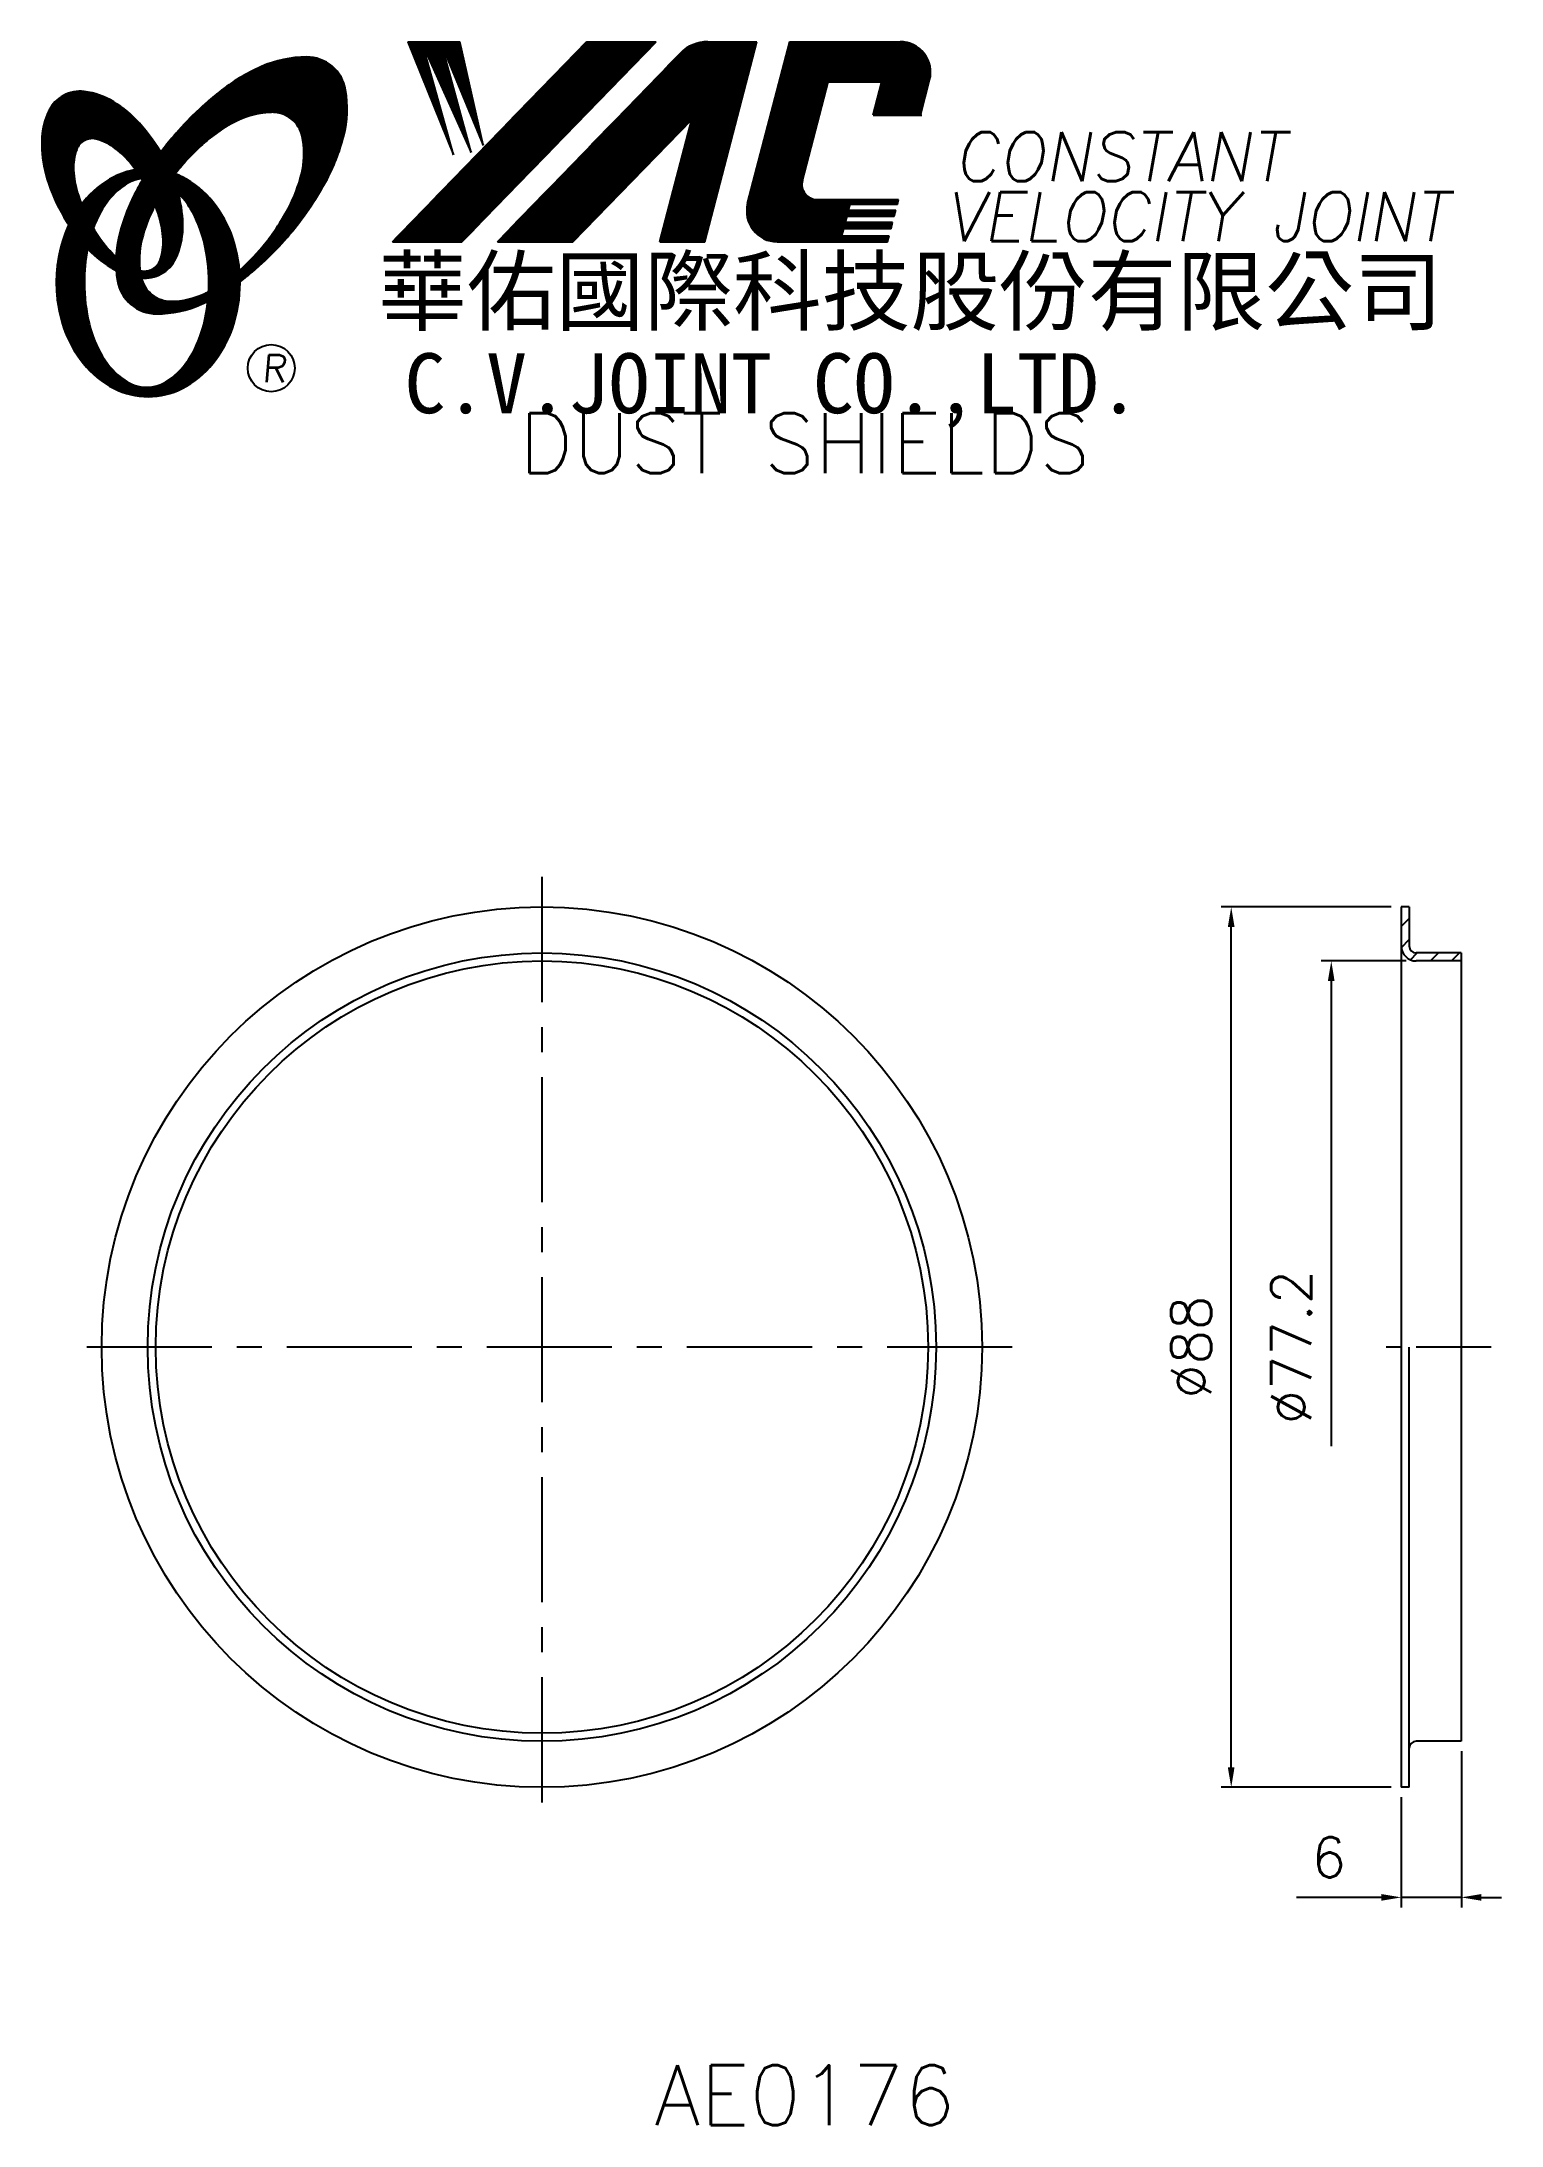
# Model space of a CAD drawing. Extents: x 520 to 666, y 294 to 502.
import ezdxf
from ezdxf.enums import TextEntityAlignment as Align

# ---------------------------------------------------------------- set-up
doc = ezdxf.new("R2010")
doc.units = 0
doc.header["$LTSCALE"] = 10
doc.header["$MEASUREMENT"] = 0
doc.linetypes.add('CENTER', pattern=[2, 1.25, -0.25, 0.25, -0.25])
doc.layers.get('0').update_dxf_attribs({"linetype": 'CONTINUOUS'})
doc.layers.get('DEFPOINTS').update_dxf_attribs({"linetype": 'CONTINUOUS'})
doc.layers.add('4', color=7, linetype='CONTINUOUS')
doc.styles.add('CHINA', font='KAIU.TTF')
doc.styles.add('ITALICC', font='simplex.shx')
doc.dimstyles.new('STANDARD$0', dxfattribs={"dimtxt": 4, "dimasz": 2, "dimexe": 1, "dimexo": 1, "dimgap": 2, "dimtad": 1, "dimdec": 4, "dimzin": 10, "dimtxsty": 'ITALICC', "dimcen": 2, "dimclrd": 5, "dimclre": 5, "dimclrt": 18, "dimaunit": 1, "dimazin": 3, "dimtp": 0.1, "dimtfac": 0.7, "dimtdec": 4, "dimtmove": 0, "dimatfit": 3, "dimtolj": 1, "dimtzin": 10})
pattern_1 = [(45, (421.066011, 294.541178), (-0.00883883476, 0.00883883476), [])]
pattern_2 = [(45, (589.656557, 258.236768), (-0.00727476112, 0.00727476112), [])]

# ---------------------------------------------------------------- blocks, each defined once
blk = doc.blocks.new('*D4')
at = {"color": 5, "linetype": 'BYBLOCK'}
for p, q in [((656.5, 410.08), (648, 410.08)), ((649, 408.08), (649, 361.57))]:
    blk.add_line(p, q, dxfattribs=at)
blk.add_solid([(648.66, 408.08), (649.33, 408.08), (649, 410.08)], dxfattribs=at)
at = {"layer": 'DEFPOINTS', "color": 0, "linetype": 'BYBLOCK'}
for p in [(649, 410.08), (657.5, 410.08), (656, 332.88)]:
    blk.add_point(p, dxfattribs=at)
at = {"color": 18, "linetype": 'BYBLOCK', "insert": (645, 371.48), "char_height": 4, "attachment_point": 5, "rotation": 90, "style": 'ITALICC'}
blk.add_mtext('\\A1;∅77.2', dxfattribs=at)
blk = doc.blocks.new('*D5')
at = {"color": 5, "linetype": 'BYBLOCK'}
for p, q in [((655, 415.48), (638, 415.48)), ((639, 329.48), (639, 413.48)), ((655, 327.48), (638, 327.48))]:
    blk.add_line(p, q, dxfattribs=at)
for points in [[(638.66, 413.48), (639.33, 413.48), (639, 415.48)], [(638.66, 329.48), (639.33, 329.48), (639, 327.48)]]:
    blk.add_solid(points, dxfattribs=at)
at = {"layer": 'DEFPOINTS', "color": 0, "linetype": 'BYBLOCK'}
for p in [(639, 415.48), (656, 415.48), (656, 327.48)]:
    blk.add_point(p, dxfattribs=at)
at = {"color": 18, "linetype": 'BYBLOCK', "insert": (635, 371.48), "char_height": 4, "attachment_point": 5, "rotation": 90, "style": 'ITALICC'}
blk.add_mtext('\\A1;∅88', dxfattribs=at)
blk = doc.blocks.new('*D6')
at = {"color": 5, "linetype": 'BYBLOCK'}
for p, q in [((662, 331.08), (662, 315.48)), ((656, 326.48), (656, 315.48)), ((654, 316.48), (645.52, 316.48)), ((662, 316.48), (656, 316.48)), ((664, 316.48), (666, 316.48))]:
    blk.add_line(p, q, dxfattribs=at)
for points in [[(654, 316.81), (654, 316.14), (656, 316.48)], [(664, 316.81), (664, 316.14), (662, 316.48)]]:
    blk.add_solid(points, dxfattribs=at)
at = {"layer": 'DEFPOINTS', "color": 0, "linetype": 'BYBLOCK'}
for p in [(662, 332.08), (656, 327.48), (656, 316.48)]:
    blk.add_point(p, dxfattribs=at)
at = {"color": 18, "linetype": 'BYBLOCK', "insert": (648.76, 320.48), "char_height": 4, "attachment_point": 5, "style": 'ITALICC'}
blk.add_mtext('\\A1;6', dxfattribs=at)

msp = doc.modelspace()

# ---------------------------------------------------------------- hatches: boundary and pattern name
at = {"layer": '4', "linetype": 'CONTINUOUS'}
h = msp.add_hatch(dxfattribs=at)
h.set_pattern_fill('ANSI31', color=5, scale=0.1, style=0)
h.set_pattern_definition(pattern_1)
h.paths.add_polyline_path([(581.52472, 501.97216), (574.56741, 501.97216), (555.1508, 481.9684), (562.10811, 481.9684)])
h.paths.add_polyline_path([(585.07161, 494.20659), (581.89123, 481.9684), (586.37222, 481.9684), (591.57065, 501.97216), (586.67393, 501.97216, 0.202785967), (583.93985, 500.81574), (565.64572, 481.9684), (573.19264, 481.9684)])
h.paths.add_polyline_path([(598.69871, 497.97374), (604.09243, 497.97374), (603.22341, 494.62973), (607.94024, 494.62973), (608.85695, 498.15729, 0.490800957), (605.90675, 501.97216), (594.87244, 501.97216), (590.66538, 485.78327, 0.490800957), (593.61558, 481.9684), (604.6499, 481.9684), (604.80435, 482.56271), (600.08752, 482.56271), (600.28089, 483.3068), (604.99771, 483.3068), (605.15627, 483.91693), (600.43945, 483.91693), (600.60069, 484.5374), (605.31751, 484.5374), (605.4737, 485.13839), (600.75687, 485.13839), (600.91368, 485.74177), (605.6305, 485.74177), (605.74723, 486.19097), (597.60748, 486.19097, -0.490800957), (596.13238, 488.0984)])
h = msp.add_hatch(dxfattribs=at)
h.set_pattern_fill('ANSI31', color=1, scale=0.1, style=0)
h.set_pattern_definition(pattern_1)
h.paths.add_polyline_path([(561.88278, 501.97216), (556.70545, 501.97216), (561.27621, 490.66842), (558.21028, 501.6264), (563.04502, 490.90408), (560.09701, 501.6264), (564.22423, 491.61105)])
h = msp.add_hatch(dxfattribs=at)
h.set_pattern_fill('ANSI31', color=5, scale=0.082305, style=0)
h.set_pattern_definition([(45, (421.066011, 294.541178), (-0.00727476112, 0.00727476112), [])])
h.paths.add_polyline_path([(543.10148, 494.90968, -0.172879177), (545.04296, 494.25112, -0.172879177), (546.13025, 492.51307, -0.104527385), (546.15803, 489.18487, -0.065680101), (544.9885, 485.78292, -0.051823203), (542.54808, 481.94053, -0.044272532), (539.87311, 479.11419, -0.020203161), (539.92669, 477.97627, 0.006517006), (540.33124, 478.28835, 0.049863361), (544.88467, 482.70141, 0.049863361), (548.4743, 487.92858, 0.063682799), (550.29535, 492.55592, 0.103597411), (550.48465, 497.1399, 0.177892575), (549.13604, 499.51017, 0.177892575), (546.57365, 500.4435, 0.103597411), (542.08585, 499.49045, 0.063682799), (537.82811, 496.92138, 0.049863361), (533.27468, 492.50832, 0.016070017), (532.00398, 490.90201, -0.007061632), (532.25127, 490.46497, -0.031648676), (533.20385, 488.4284, -0.008069351), (533.63576, 488.99271, -0.051823203), (536.81413, 492.25116, -0.065680101), (539.85606, 494.17152, -0.104527385)])
h.paths.add_polyline_path([(530.02581, 481.74836, -0.065680101), (531.19534, 485.15032, -0.006063428), (531.43928, 485.62533, 0.027613469), (530.71245, 487.2134, 0.017011252), (530.17903, 488.14838, 0.007829282), (529.68504, 487.28115, 0.063682799), (527.864, 482.65381, 0.103597411), (527.6747, 478.06984, 0.177892575), (529.02331, 475.69956, 0.177892575), (531.5857, 474.76623, 0.103597411), (536.0735, 475.71928, 0.008811776), (536.70047, 476.00935, 0.013922709), (536.77779, 476.97916, -0.009086703), (536.32778, 476.76172, -0.104527385), (533.08236, 476.02356, -0.172879177), (531.14088, 476.68212, -0.172879177), (530.05359, 478.42017, -0.104527385)])
h = msp.add_hatch(dxfattribs=at)
h.set_pattern_fill('ANSI31', color=3, scale=0.082305, style=0)
h.set_pattern_definition(pattern_2)
h.paths.add_polyline_path([(527.30498, 495.96052, 0.106488277), (524.3631, 496.99909, 0.158297415), (522.2729, 496.60405, 0.158297415), (520.81357, 495.05636, 0.106488277), (520.10276, 492.01859, 0.071723199), (520.5208, 488.70563, 0.058080454), (522.06578, 484.89025, 0.058080454), (524.44683, 481.53246, 0.071723199), (527.01207, 479.3947, 0.020895977), (527.55226, 479.09272, -0.030777155), (527.53635, 480.46893, -0.042059526), (526.43999, 481.63169, -0.04691039), (524.82083, 484.11284, -0.04691039), (523.69255, 486.85233, -0.060581117), (523.29045, 489.1144, -0.10187153), (523.60207, 491.2026, -0.185892489), (524.38216, 492.09424, -0.185892489), (525.5588, 492.23236, -0.10187153), (527.45645, 491.30682, -0.060581117), (529.09328, 489.69455, -0.04691039), (530.71245, 487.2134, -0.04691039), (531.84073, 484.47392, -0.060581117), (532.24283, 482.21185, -0.10187153), (531.93121, 480.12365, -0.185892489), (531.15112, 479.23201, -0.185892489), (529.97448, 479.09389, -0.002013383), (529.93368, 479.10451, 0.021593804), (530.05359, 478.42017, 0.006477741), (530.07159, 478.34314, 0.14950097), (532.04415, 478.75118, 0.158297415), (533.50348, 480.29886, 0.106488277), (534.21429, 483.33663, 0.071723199), (533.79625, 486.64959, 0.058080454), (532.25127, 490.46497, 0.058080454), (529.87022, 493.82277, 0.071723199)])
h = msp.add_hatch(dxfattribs=at)
h.set_pattern_fill('ANSI31', color=1, scale=0.082305, style=0)
h.set_pattern_definition(pattern_2)
h.paths.add_polyline_path([(528.3986, 487.63707, -0.120168026), (530.09039, 488.29046, 0.016865385), (529.49063, 489.1732, 0.076648372), (527.33441, 488.45428, 0.104809576), (524.24995, 485.94118, 0.005838257), (524.08301, 485.72898, 0.028089978), (524.82083, 484.11284, 0.014237292), (525.26296, 483.3278, -0.045767751), (526.18814, 485.26464, -0.106890197)])
h.paths.add_polyline_path([(524.36723, 477.88245, -0.048711043), (524.69734, 481.26279, -0.007865741), (524.44683, 481.53246, -0.037695478), (522.81096, 483.65122, 0.03042545), (522.28563, 482.34724, 0.080710289), (521.56019, 477.88245, 0.080710289), (522.28563, 473.41766, 0.089265679), (524.24995, 469.82372, 0.104809576), (527.33441, 467.31062, 0.11926607), (530.7436, 466.48568, 0.11926607), (534.15279, 467.31062, 0.104809576), (537.23725, 469.82372, 0.089265679), (539.20157, 473.41766, 0.080710289), (539.927, 477.88245, 0.080710289), (539.20157, 482.34724, 0.089265679), (537.23725, 485.94118, 0.104809576), (534.15279, 488.45428, 0.025513357), (533.45956, 488.76703, 0.004818181), (533.20385, 488.4284, -0.023722145), (533.74507, 486.83165, -0.065307489), (534.98025, 485.26464, -0.073950765), (536.2927, 482.06691, -0.060532391), (536.80115, 477.88245, -0.060532391), (536.2927, 473.69799, -0.073950765), (534.98025, 470.50026, -0.106890197), (532.76979, 468.12783, -0.153118262), (530.58419, 467.44245, -0.153118262), (528.3986, 468.12783, -0.106890197), (526.18814, 470.50026, -0.073950765), (524.87569, 473.69799, -0.060532391)])
h = msp.add_hatch(dxfattribs=at)
h.set_pattern_fill('ANSI31', color=5, scale=12, style=0)
h.set_pattern_definition([(45, (-130.0403, -26.7303), (-1.0606602, 1.0606602), [])])
h.paths.add_polyline_path([(657.49719, 410.87807, -0.414213562), (656.79719, 411.57807), (656.79719, 415.47807), (655.99719, 415.47807), (655.99719, 411.57807, 0.414213562), (657.49719, 410.07807), (661.99719, 410.07807), (661.99719, 410.87807)])

# ---------------------------------------------------------------- linework, layer by layer
at = {"layer": '4', "color": 5, "linetype": 'CONTINUOUS'}
for p, q in [((555.1508, 481.9684), (574.56741, 501.97216)), ((562.10811, 481.9684), (581.52472, 501.97216)), ((574.56741, 501.97216), (581.52472, 501.97216)), ((586.37222, 481.9684), (591.57065, 501.97216)), ((586.67393, 501.97216), (591.57065, 501.97216)), ((590.66538, 485.78327), (594.87244, 501.97216)), ((594.87244, 501.97216), (605.90675, 501.97216)), ((565.64572, 481.9684), (583.93985, 500.81574)), ((596.13238, 488.0984), (598.69871, 497.97374)), ((598.69871, 497.97374), (604.09243, 497.97374)), ((603.22341, 494.62973), (604.09243, 497.97374)), ((607.94024, 494.62973), (608.85695, 498.15729)), ((573.19264, 481.9684), (585.07161, 494.20659)), ((581.89123, 481.9684), (585.07161, 494.20659)), ((603.22341, 494.62973), (608.09067, 494.62973)), ((597.60748, 486.19097), (605.74723, 486.19097)), ((600.75687, 485.13839), (600.91368, 485.74177)), ((600.91368, 485.74177), (605.6305, 485.74177)), ((605.6305, 485.74177), (605.74723, 486.19097)), ((600.08752, 482.56271), (600.28089, 483.3068)), ((600.28089, 483.3068), (604.99771, 483.3068)), ((600.43945, 483.91693), (600.60069, 484.5374)), ((600.43945, 483.91693), (605.15627, 483.91693)), ((600.60069, 484.5374), (605.31751, 484.5374)), ((600.75687, 485.13839), (605.4737, 485.13839)), ((604.99771, 483.3068), (605.15627, 483.91693)), ((605.31751, 484.5374), (605.4737, 485.13839)), ((555.1508, 481.9684), (562.10811, 481.9684)), ((565.64572, 481.9684), (573.19264, 481.9684)), ((581.89123, 481.9684), (586.37222, 481.9684)), ((593.61558, 481.9684), (604.6499, 481.9684)), ((600.08752, 482.56271), (604.80435, 482.56271)), ((604.6499, 481.9684), (604.80435, 482.56271))]:
    msp.add_line(p, q, dxfattribs=at)
at = {"layer": '4', "color": 1, "linetype": 'CONTINUOUS'}
for p, q in [((556.70545, 501.97216), (561.27621, 490.66842)), ((556.70545, 501.97216), (561.88278, 501.97216)), ((564.22423, 491.61105), (561.88278, 501.97216)), ((558.21028, 501.6264), (563.04502, 490.90408)), ((561.27621, 490.66842), (558.21028, 501.6264)), ((560.09701, 501.6264), (564.22423, 491.61105)), ((563.04502, 490.90408), (560.09701, 501.6264))]:
    msp.add_line(p, q, dxfattribs=at)
at = {"layer": '4', "color": 5, "linetype": 'CENTER'}
for p, q in [((570.10093, 418.47807), (570.10093, 324.47807)), ((617.10093, 371.47807), (523.10093, 371.47807))]:
    msp.add_line(p, q, dxfattribs=at)
at = {"layer": '4', "color": 7, "linetype": 'CONTINUOUS'}
for p, q in [((655.99719, 415.47807), (655.99719, 327.47807)), ((656.79719, 415.47807), (655.99719, 415.47807)), ((656.79719, 415.47807), (656.79719, 411.57807)), ((661.99719, 410.87807), (657.49719, 410.87807)), ((661.99719, 410.87807), (661.99719, 332.07807)), ((661.99719, 410.07807), (657.49719, 410.07807)), ((656.79719, 327.47807), (656.79719, 371.47807)), ((661.99719, 332.07807), (657.49719, 332.07807)), ((656.79719, 327.47807), (655.99719, 327.47807))]:
    msp.add_line(p, q, dxfattribs=at)
at = {"layer": '4', "color": 5, "linetype": 'CENTER', "ltscale": 0.6}
msp.add_line((664.99719, 371.47807), (652.99719, 371.47807), dxfattribs=at)
at = {"layer": '4', "color": 5, "linetype": 'CONTINUOUS'}
for points in [[(539.92669, 477.97627, 0.006517006), (540.33124, 478.28835, 0.049863361), (544.88467, 482.70141, 0.049863361), (548.4743, 487.92858, 0.063682799), (550.29535, 492.55592, 0.103597411), (550.48465, 497.1399, 0.177892575), (549.13604, 499.51017, 0.177892575), (546.57365, 500.4435, 0.103597411), (542.08585, 499.49045, 0.063682799), (537.82811, 496.92138, 0.049863361), (533.27468, 492.50832, 0.016070017), (532.00398, 490.90201)], [(539.87311, 479.11419, 0.044272532), (542.54808, 481.94053, 0.051823203), (544.9885, 485.78292, 0.065680101), (546.15803, 489.18487, 0.104527385), (546.13025, 492.51307, 0.172879177), (545.04296, 494.25112, 0.172879177), (543.10148, 494.90968, 0.104527385), (539.85606, 494.17152, 0.065680101), (536.81413, 492.25116, 0.051823203), (533.63576, 488.99271, 0.008069351), (533.20385, 488.4284)], [(530.17903, 488.14838, 0.007829282), (529.68504, 487.28115, 0.063682799), (527.864, 482.65381, 0.103597411), (527.6747, 478.06984, 0.177892575), (529.02331, 475.69956, 0.177892575), (531.5857, 474.76623, 0.103597411), (536.0735, 475.71928, 0.008811776), (536.70047, 476.00935, 0.008811776)], [(531.43928, 485.62533, 0.006063428), (531.19534, 485.15032, 0.065680101), (530.02581, 481.74836, 0.104527385), (530.05359, 478.42017, 0.172879177), (531.14088, 476.68212, 0.172879177), (533.08236, 476.02356, 0.104527385), (536.32778, 476.76172, 0.009086703), (536.77779, 476.97916, 0.009086703)]]:
    msp.add_lwpolyline(points, format="xyb", dxfattribs=at)
at = {"layer": '4', "color": 3, "linetype": 'CONTINUOUS'}
for points in [[(530.07159, 478.34314, 0.14950097), (532.04415, 478.75118, 0.158297415), (533.50348, 480.29886, 0.106488277), (534.21429, 483.33663, 0.071723199), (533.79625, 486.64959, 0.058080454), (532.25127, 490.46497, 0.058080454), (529.87022, 493.82277, 0.071723199), (527.30498, 495.96052, 0.106488277), (524.3631, 496.99909, 0.158297415), (522.2729, 496.60405, 0.158297415), (520.81357, 495.05636, 0.106488277), (520.10276, 492.01859, 0.071723199), (520.5208, 488.70563, 0.058080454), (522.06578, 484.89025, 0.058080454), (524.44683, 481.53246, 0.071723199), (527.01207, 479.3947, 0.020895977), (527.55226, 479.09272, 0.020895977)], [(529.93368, 479.10451, 0.002013383), (529.97448, 479.09389, 0.185892489), (531.15112, 479.23201, 0.185892489), (531.93121, 480.12365, 0.10187153), (532.24283, 482.21185, 0.060581117), (531.84073, 484.47392, 0.04691039), (530.71245, 487.2134, 0.04691039), (529.09328, 489.69455, 0.060581117), (527.45645, 491.30682, 0.10187153), (525.5588, 492.23236, 0.185892489), (524.38216, 492.09424, 0.185892489), (523.60207, 491.2026, 0.10187153), (523.29045, 489.1144, 0.060581117), (523.69255, 486.85233, 0.04691039), (524.82083, 484.11284, 0.04691039), (526.43999, 481.63169, 0.042059526), (527.53635, 480.46893, 0.042059526)]]:
    msp.add_lwpolyline(points, format="xyb", dxfattribs=at)
at = {"layer": '4', "color": 1, "linetype": 'CONTINUOUS'}
for points in [[(522.81096, 483.65122, 0.03042545), (522.28563, 482.34724, 0.080710289), (521.56019, 477.88245, 0.080710289), (522.28563, 473.41766, 0.089265679), (524.24995, 469.82372, 0.104809576), (527.33441, 467.31062, 0.11926607), (530.7436, 466.48568, 0.11926607), (534.15279, 467.31062, 0.104809576), (537.23725, 469.82372, 0.089265679), (539.20157, 473.41766, 0.080710289), (539.927, 477.88245, 0.080710289), (539.20157, 482.34724, 0.089265679), (537.23725, 485.94118, 0.104809576), (534.15279, 488.45428, 0.025513357), (533.45956, 488.76703, 0.025513357)], [(529.49063, 489.1732, 0.076648372), (527.33441, 488.45428, 0.104809576), (524.24995, 485.94118, 0.005838257), (524.08301, 485.72898, 0.005838257)], [(530.09039, 488.29046, 0.120168026), (528.3986, 487.63707, 0.106890197), (526.18814, 485.26464, 0.045767751), (525.26296, 483.3278, 0.045767751)], [(524.69734, 481.26279, 0.048711043), (524.36723, 477.88245, 0.060532391), (524.87569, 473.69799, 0.073950765), (526.18814, 470.50026, 0.106890197), (528.3986, 468.12783, 0.153118262), (530.58419, 467.44245, 0.153118262), (532.76979, 468.12783, 0.106890197), (534.98025, 470.50026, 0.073950765), (536.2927, 473.69799, 0.060532391), (536.80115, 477.88245, 0.060532391), (536.2927, 482.06691, 0.073950765), (534.98025, 485.26464, 0.065307489), (533.74507, 486.83165)]]:
    msp.add_lwpolyline(points, format="xyb", dxfattribs=at)
at = {"layer": '4', "color": 5, "linetype": 'CONTINUOUS'}
msp.add_circle((543.04784, 469.33673), 2.35282, dxfattribs=at)
at = {"layer": '4', "color": 7, "linetype": 'CONTINUOUS'}
for radius in [44, 39.4, 38.6]:
    msp.add_circle((570.10093, 371.47807), radius, dxfattribs=at)
at = {"layer": '4', "color": 5, "linetype": 'CONTINUOUS'}
for centre, radius, start, end in [((586.67393, 498.16192), 3.81024, 90, 135.8533387), ((605.90675, 498.92397), 3.04819, 345.4326059, 90), ((597.60748, 487.71506), 1.5241, 165.4326059, 270), ((593.61558, 485.01659), 3.04819, 165.4326059, 270)]:
    msp.add_arc(centre, radius, start, end, dxfattribs=at)
at = {"layer": '4', "color": 7, "linetype": 'CONTINUOUS'}
for centre, radius, start, end in [((657.49719, 411.57807), 1.5, 180, 270), ((657.49719, 411.57807), 0.7, 180, 270), ((657.49719, 331.37807), 0.7, 90, 180)]:
    msp.add_arc(centre, radius, start, end, dxfattribs=at)

# ---------------------------------------------------------------- texts
at = {"layer": '4', "color": 5, "linetype": 'CONTINUOUS', "style": 'ITALICC'}
for s, height, oblique, p in [('CONSTANT', 4.9, 10, (611.29961, 488.03887)), ('VELOCITY JOINT', 4.9, 10, (610.42139, 482.04349)), ('R', 2.75625, 5, (542.08915, 467.92713))]:
    msp.add_text(s, height=height, dxfattribs=dict(at, oblique=oblique)).set_placement(p)
at = {"layer": '4', "color": 7, "linetype": 'CONTINUOUS', "style": 'CHINA'}
for s, height, p in [('華佑國際科技股份有限公司', 6.5, (553.73745, 473.77855)), ('C.V.JOINT CO.,LTD.', 6, (556.36608, 464.83233))]:
    msp.add_text(s, height=height, dxfattribs=at).set_placement(p)
at = {"layer": '4', "color": 18, "linetype": 'CONTINUOUS', "style": 'ITALICC'}
for s, p in [('DUST SHIELDS', (596.36881, 458.83951)), ('AE0176', (596.36881, 293.69212))]:
    msp.add_text(s, height=6, dxfattribs=at).set_placement(p, align=Align.CENTER)

# ---------------------------------------------------------------- dimensions: what is measured, and where the dimension line sits
at = {"layer": '4', "color": 7, "linetype": 'CONTINUOUS'}
dim = msp.add_linear_dim(base=(638.99721, 415.47807), p1=(655.99719, 327.47807), p2=(655.99719, 415.47807), angle=90, text='%%C88', dimstyle='STANDARD$0', dxfattribs=at)
dim.commit()
dim.dimension.update_dxf_attribs({"geometry": '*D5', "text_midpoint": (634.99721, 371.47807)})
dim = msp.add_linear_dim(base=(648.9972, 410.07807), p1=(655.99719, 332.87807), p2=(657.49719, 410.07807), angle=90, text='%%C77.2', dimstyle='STANDARD$0', override={"dimcen": -2, "dimse1": 1, "dimsd1": 1}, dxfattribs=at)
dim.commit()
dim.dimension.update_dxf_attribs({"geometry": '*D4', "text_midpoint": (644.9972, 371.47807)})
dim = msp.add_linear_dim(base=(655.99719, 316.47806), p1=(661.99719, 332.07807), p2=(655.99719, 327.47807), text='6', dimstyle='STANDARD$0', dxfattribs=at)
dim.commit()
dim.dimension.update_dxf_attribs({"geometry": '*D6', "text_midpoint": (648.75909, 320.47806)})

doc.saveas('drawing.dxf')
